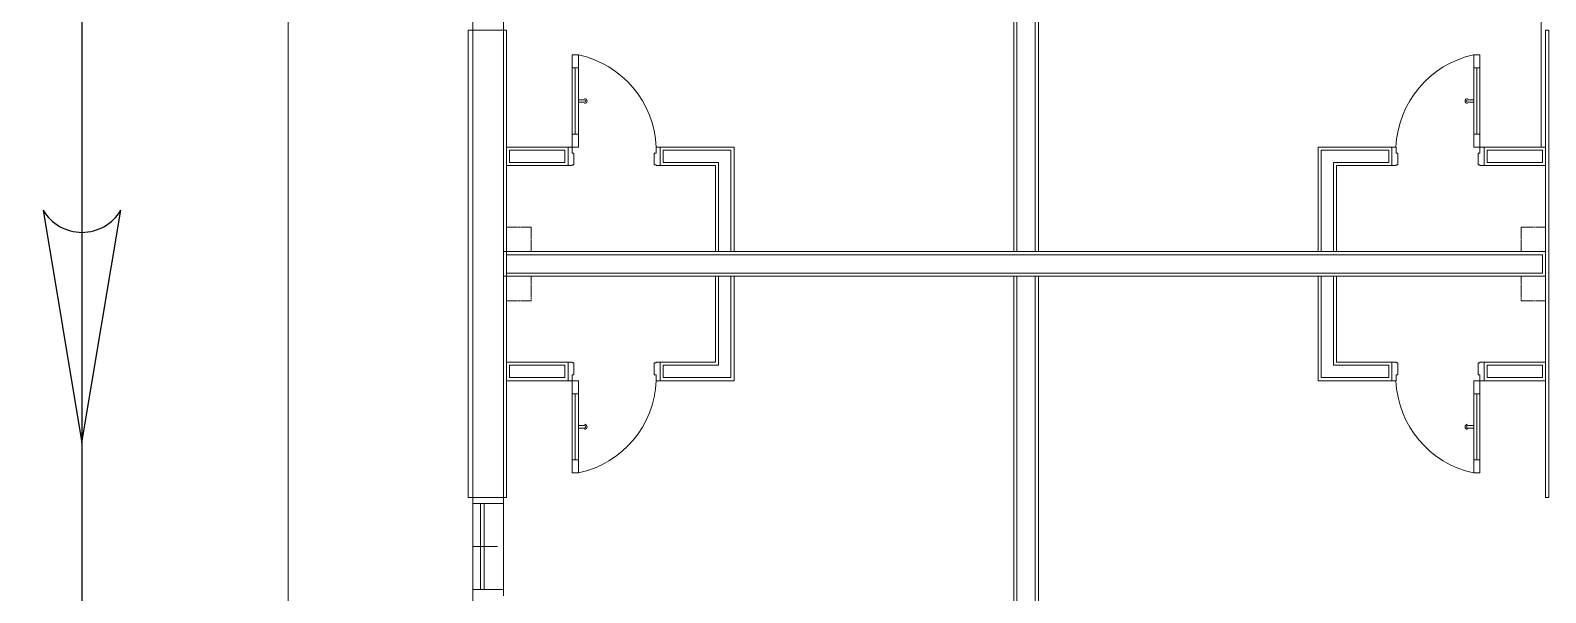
# Model space of a CAD drawing. Header units: metres. Extents: x 6917732 to 8046551, y 3602874 to 4094271.
# Drawn here: x 7247567 to 7259890, y 3867776 to 3872351 of the extents above; entities that cross this region are included whole.
import ezdxf

# ---------------------------------------------------------------- set-up
doc = ezdxf.new("R2010")
doc.units = ezdxf.units.M
doc.header["$LTSCALE"] = 0.5
doc.header["$MEASUREMENT"] = 0
for name, pattern in [('03000 - Plant Layout 1$0$CENTER2', [1.125, 0.75, -0.125, 0.125, -0.125]), ('GRF$0$DASHED2', [0.375, 0.25, -0.125]), ('HIDDEN2', [4.7625, 3.175, -1.5875])]:
    doc.linetypes.add(name, pattern=pattern)
for name, color, linetype, lineweight in [('AN-leg', 50, 'CONTINUOUS', 20), ('CI-PED-FOOTPATH', 44, 'CONTINUOUS', 0), ('GRF$0$AR-G-FURN (0.18)-Loose furniture', 40, 'CONTINUOUS', 9), ('GRF$0$AR-P-WLI (0.25)-Internal Lining', 7, 'CONTINUOUS', 35), ('GRF$0$AR-P-WLX (0.25)-External wall', 3, 'CONTINUOUS', 35), ('Sewer Line', 4, 'CONTINUOUS', 25)]:
    doc.layers.add(name, color=color, linetype=linetype, lineweight=lineweight)
for name, color, linetype in [('CI-CEN', 1, '03000 - Plant Layout 1$0$CENTER2'), ('GRF$0$AR-P-FRM (0.2)-Door', 20, 'CONTINUOUS'), ('GRF$0$AR-P-FRM (0.2)-window', 20, 'CONTINUOUS'), ('RD-TXT', 7, 'CONTINUOUS')]:
    doc.layers.add(name, color=color, linetype=linetype)
doc.layers.get('CI-CEN').off()

# ---------------------------------------------------------------- blocks, each defined once
blk = doc.blocks.new('flow direction')
at = {"layer": 'Sewer Line'}
for p, q in [((40, 70.2), (-380.3, 0)), ((-380.3, 0), (40, -70.2))]:
    blk.add_line(p, q, dxfattribs=at)
blk.add_arc((81.6, 0), 81.6, 120.66, 239.34, dxfattribs=at)
blk = doc.blocks.new('fghg')
at = {"layer": 'GRF$0$AR-G-FURN (0.18)-Loose furniture', "color": 15, "linetype": 'GRF$0$DASHED2', "lineweight": 0, "ltscale": 50, "elevation": 0}
for points in [[(10725, 3850), (10925, 3850), (10925, 4050), (10725, 4050)], [(11325, 3850), (11125, 3850), (11125, 4050), (11325, 4050)], [(10725, -4200), (10925, -4200), (10925, -4400), (10725, -4400)], [(11325, -4200), (11125, -4200), (11125, -4400), (11325, -4400)]]:
    blk.add_lwpolyline(points, close=True, dxfattribs=at)
at = {"layer": 'GRF$0$AR-P-FRM (0.2)-Door', "color": 15, "lineweight": 0}
for p, q in [((9431, 3516, 0), (9325, 3516, 0)), ((9325, 3516, 0), (9325, 3465, 0)), ((9431, 3465, 0), (9325, 3465, 0)), ((9969, 3516, 0), (9431, 3516, 0)), ((9431, 3465, 0), (9431, 3516, 0)), ((9431, 3491, 0), (9969, 3491, 0)), ((9969, 3465, 0), (9431, 3465, 0)), ((9969, 3465, 0), (9969, 3516, 0)), ((9969, 3516, 0), (10075, 3516, 0)), ((10075, 3465, 0), (9969, 3465, 0)), ((10075, 3550, 0), (10225, 3550, 0)), ((10075, 3516, 0), (10075, 3550, 0)), ((10123, 3516, 0), (10075, 3516, 0)), ((10075, 3516, 0), (10075, 3465, 0)), ((10123, 3502, 0), (10123, 3516, 0)), ((10219, 3502, 0), (10123, 3502, 0)), ((10225, 3516, 0), (10219, 3516, 0)), ((10219, 3516, 0), (10219, 3502, 0)), ((10225, 3550, 0), (10225, 3516, 0)), ((11975, 3550, 0), (11825, 3550, 0)), ((11825, 3550, 0), (11825, 3516, 0)), ((11825, 3516, 0), (11831, 3516, 0)), ((11831, 3516, 0), (11831, 3502, 0)), ((11831, 3502, 0), (11927, 3502, 0)), ((11927, 3502, 0), (11927, 3516, 0)), ((11927, 3516, 0), (11975, 3516, 0)), ((11975, 3516, 0), (11975, 3550, 0)), ((11975, 3516, 0), (11975, 3465, 0)), ((12081, 3516, 0), (11975, 3516, 0)), ((11975, 3465, 0), (12081, 3465, 0)), ((12081, 3516, 0), (12619, 3516, 0)), ((12081, 3465, 0), (12081, 3516, 0)), ((12619, 3491, 0), (12081, 3491, 0)), ((12081, 3465, 0), (12619, 3465, 0)), ((12619, 3516, 0), (12725, 3516, 0)), ((12619, 3465, 0), (12619, 3516, 0)), ((12619, 3465, 0), (12725, 3465, 0)), ((12725, 3516, 0), (12725, 3465, 0)), ((9431, -3815, 0), (9325, -3815, 0)), ((9325, -3866, 0), (9325, -3815, 0)), ((9969, -3815, 0), (9431, -3815, 0)), ((9431, -3815, 0), (9431, -3866, 0)), ((9969, -3815, 0), (9969, -3866, 0)), ((10075, -3815, 0), (9969, -3815, 0)), ((10075, -3866, 0), (10075, -3815, 0)), ((11975, -3815, 0), (12081, -3815, 0)), ((11975, -3866, 0), (11975, -3815, 0)), ((12081, -3815, 0), (12619, -3815, 0)), ((12081, -3815, 0), (12081, -3866, 0)), ((12619, -3815, 0), (12725, -3815, 0)), ((12619, -3815, 0), (12619, -3866, 0)), ((12725, -3866, 0), (12725, -3815, 0)), ((9431, -3866, 0), (9325, -3866, 0)), ((9431, -3841, 0), (9969, -3841, 0)), ((9969, -3866, 0), (9431, -3866, 0)), ((9969, -3866, 0), (10075, -3866, 0)), ((10123, -3866, 0), (10075, -3866, 0)), ((10075, -3866, 0), (10075, -3900, 0)), ((10075, -3900, 0), (10225, -3900, 0)), ((10219, -3852, 0), (10123, -3852, 0)), ((10123, -3852, 0), (10123, -3866, 0)), ((10219, -3866, 0), (10219, -3852, 0)), ((10225, -3866, 0), (10219, -3866, 0)), ((10225, -3900, 0), (10225, -3866, 0)), ((11825, -3900, 0), (11825, -3866, 0)), ((11825, -3866, 0), (11831, -3866, 0)), ((11975, -3900, 0), (11825, -3900, 0)), ((11831, -3866, 0), (11831, -3852, 0)), ((11831, -3852, 0), (11927, -3852, 0)), ((11927, -3852, 0), (11927, -3866, 0)), ((11927, -3866, 0), (11975, -3866, 0)), ((11975, -3866, 0), (11975, -3900, 0)), ((12081, -3866, 0), (11975, -3866, 0)), ((12619, -3841, 0), (12081, -3841, 0)), ((12081, -3866, 0), (12619, -3866, 0)), ((12619, -3866, 0), (12725, -3866, 0))]:
    blk.add_line(p, q, dxfattribs=at)
at = {"layer": 'GRF$0$AR-P-FRM (0.2)-Door', "color": 15, "lineweight": 0, "elevation": 0}
for points in [[(9690, 3465), (9690, 3415)], [(9710, 3465), (9710, 3415)], [(12340, 3465), (12340, 3415)], [(12360, 3465), (12360, 3415)], [(9690, -3815), (9690, -3765)], [(9710, -3815), (9710, -3765)], [(12340, -3815), (12340, -3765)], [(12360, -3815), (12360, -3765)]]:
    blk.add_lwpolyline(points, dxfattribs=at)
for points in [[(10075, 2800), (10225, 2800), (10225, 2834), (10219, 2834), (10219, 2848), (10123, 2848), (10123, 2834), (10075, 2834)], [(11975, 2800), (11825, 2800), (11825, 2834), (11831, 2834), (11831, 2848), (11927, 2848), (11927, 2834), (11975, 2834)], [(10075, -3150), (10225, -3150), (10225, -3184), (10219, -3184), (10219, -3198), (10123, -3198), (10123, -3184), (10075, -3184)], [(11975, -3150), (11825, -3150), (11825, -3184), (11831, -3184), (11831, -3198), (11927, -3198), (11927, -3184), (11975, -3184)]]:
    blk.add_lwpolyline(points, close=True, dxfattribs=at)
at = {"layer": 'GRF$0$AR-P-FRM (0.2)-Door', "color": 15, "lineweight": 0}
for centre, radius, start, end in [((10108, 3634, 0), 802, 192.2351, 267.6169), ((11942, 3634, 0), 802, 272.3831, 347.7649), ((9700, 3415, 0), 20, 180, 0), ((9700, 3415, 0), 10, 180, 0), ((12350, 3415, 0), 20, 180, 0), ((12350, 3415, 0), 10, 180, 0), ((10108, -3984, 0), 802, 92.3831, 167.7649), ((11942, -3984, 0), 802, 12.2351, 87.6169), ((9700, -3765, 0), 20, 0, 180), ((9700, -3765, 0), 10, 0, 180), ((12350, -3765, 0), 20, 0, 180), ((12350, -3765, 0), 10, 0, 180)]:
    blk.add_arc(centre, radius, start, end, dxfattribs=at)
at = {"layer": 'GRF$0$AR-P-FRM (0.2)-window', "color": 15, "lineweight": 0}
for p, q in [((8325, 4325, 0), (9125, 4325, 0)), ((8375, 4325, 0), (8375, 4075, 0)), ((8725, 4122, 0), (8725, 4325, 0)), ((9075, 4325, 0), (9075, 4075, 0)), ((9125, 4325, 0), (9125, 4075, 0)), ((12925, 4325, 0), (12925, 4075, 0)), ((13725, 4325, 0), (12925, 4325, 0)), ((8375, 4262, 0), (9075, 4262, 0)), ((8375, 4232, 0), (9075, 4232, 0)), ((9075, 4232, 0), (9075, 4262, 0)), ((8325, 4075, 0), (9125, 4075, 0)), ((13725, 4075, 0), (12925, 4075, 0))]:
    blk.add_line(p, q, dxfattribs=at)
at = {"layer": 'GRF$0$AR-P-WLI (0.25)-Internal Lining', "color": 15, "lineweight": 0, "ltscale": 0.25}
for p, q in [((11125, 4075, 0), (10925, 4075, 0)), ((10925, 4075, 0), (10925, -4400, 0)), ((11125, -4400, 0), (11125, 4075, 0)), ((11100, 4050, 0), (10950, 4050, 0)), ((10950, 4050, 0), (10950, -4375, 0)), ((11100, -4375, 0), (11100, 4050, 0)), ((10925, -100, 0), (7250, -100, 0)), ((10925, -250, 0), (10925, -100, 0)), ((11125, -75, 0), (14800, -75, 0)), ((11125, -275, 0), (11125, -75, 0)), ((11125, -100, 0), (14800, -100, 0)), ((11125, -250, 0), (11125, -100, 0)), ((7250, -250, 0), (10925, -250, 0)), ((14800, -250, 0), (11125, -250, 0)), ((14800, -275, 0), (11125, -275, 0)), ((10075, -3150, 0), (10075, -2550, 0)), ((10075, -2550, 0), (10925, -2550, 0)), ((10100, -3125, 0), (10100, -2575, 0)), ((10100, -2575, 0), (10925, -2575, 0)), ((10925, -2550, 0), (10925, -2700, 0)), ((10925, -2575, 0), (10925, -2675, 0)), ((11975, -2550, 0), (11125, -2550, 0)), ((11125, -2550, 0), (11125, -2700, 0)), ((11950, -2575, 0), (11125, -2575, 0)), ((11125, -2575, 0), (11125, -2675, 0)), ((11950, -3125, 0), (11950, -2575, 0)), ((11975, -3150, 0), (11975, -2550, 0)), ((10200, -2675, 0), (10200, -3125, 0)), ((10925, -2675, 0), (10200, -2675, 0)), ((10225, -2700, 0), (10225, -3150, 0)), ((10925, -2700, 0), (10225, -2700, 0)), ((11125, -2675, 0), (11850, -2675, 0)), ((11125, -2700, 0), (11825, -2700, 0)), ((11825, -2700, 0), (11825, -3150, 0)), ((11850, -2675, 0), (11850, -3125, 0)), ((10225, -3150, 0), (10075, -3150, 0)), ((10200, -3125, 0), (10100, -3125, 0)), ((11825, -3150, 0), (11975, -3150, 0)), ((11850, -3125, 0), (11950, -3125, 0)), ((10075, -4400, 0), (10075, -3900, 0)), ((10075, -3900, 0), (10225, -3900, 0)), ((10100, -4375, 0), (10100, -3925, 0)), ((10100, -3925, 0), (10200, -3925, 0)), ((10200, -3925, 0), (10200, -4375, 0)), ((10225, -3900, 0), (10225, -4400, 0)), ((11825, -3900, 0), (11825, -4400, 0)), ((11975, -3900, 0), (11825, -3900, 0)), ((11850, -3925, 0), (11850, -4375, 0)), ((11950, -3925, 0), (11850, -3925, 0)), ((11950, -4375, 0), (11950, -3925, 0)), ((11975, -4400, 0), (11975, -3900, 0)), ((10225, -4400, 0), (10075, -4400, 0)), ((10200, -4375, 0), (10100, -4375, 0)), ((10925, -4400, 0), (11125, -4400, 0)), ((10950, -4375, 0), (11100, -4375, 0)), ((11825, -4400, 0), (11975, -4400, 0)), ((11850, -4375, 0), (11950, -4375, 0))]:
    blk.add_line(p, q, dxfattribs=at)
at = {"layer": 'GRF$0$AR-P-WLI (0.25)-Internal Lining', "color": 15, "lineweight": 0}
for p, q in [((10075, 3550, 0), (10075, 4050, 0)), ((10075, 4050, 0), (10225, 4050, 0)), ((10100, 3575, 0), (10100, 4025, 0)), ((10100, 4025, 0), (10200, 4025, 0)), ((10200, 4025, 0), (10200, 3575, 0)), ((10225, 4050, 0), (10225, 3550, 0)), ((11825, 4050, 0), (11825, 3550, 0)), ((11975, 4050, 0), (11825, 4050, 0)), ((11850, 4025, 0), (11850, 3575, 0)), ((11950, 4025, 0), (11850, 4025, 0)), ((11950, 3575, 0), (11950, 4025, 0)), ((11975, 3550, 0), (11975, 4050, 0)), ((10200, 3575, 0), (10100, 3575, 0)), ((11850, 3575, 0), (11950, 3575, 0)), ((10225, 3550, 0), (10075, 3550, 0)), ((11825, 3550, 0), (11975, 3550, 0)), ((10075, 2800, 0), (10225, 2800, 0)), ((10075, 2200, 0), (10075, 2800, 0)), ((10100, 2775, 0), (10200, 2775, 0)), ((10100, 2225, 0), (10100, 2775, 0)), ((10200, 2775, 0), (10200, 2325, 0)), ((10225, 2800, 0), (10225, 2350, 0)), ((11975, 2800, 0), (11825, 2800, 0)), ((11825, 2800, 0), (11825, 2350, 0)), ((11950, 2775, 0), (11850, 2775, 0)), ((11850, 2775, 0), (11850, 2325, 0)), ((11950, 2225, 0), (11950, 2775, 0)), ((11975, 2200, 0), (11975, 2800, 0)), ((10225, 2350, 0), (10925, 2350, 0)), ((10925, 2350, 0), (10925, 2200, 0)), ((11825, 2350, 0), (11125, 2350, 0)), ((11125, 2350, 0), (11125, 2200, 0)), ((10925, 2225, 0), (10100, 2225, 0)), ((10200, 2325, 0), (10925, 2325, 0)), ((10925, 2325, 0), (10925, 2225, 0)), ((11850, 2325, 0), (11125, 2325, 0)), ((11125, 2325, 0), (11125, 2225, 0)), ((11125, 2225, 0), (11950, 2225, 0)), ((10925, 2200, 0), (10075, 2200, 0)), ((11125, 2200, 0), (11975, 2200, 0))]:
    blk.add_line(p, q, dxfattribs=at)
at = {"layer": 'GRF$0$AR-P-WLI (0.25)-Internal Lining', "color": 15, "lineweight": 0, "ltscale": 0.25, "elevation": 0}
blk.add_lwpolyline([(10925, -75), (7250, -75), (7250, -275), (10925, -275)], close=True, dxfattribs=at)
at = {"layer": 'GRF$0$AR-P-WLI (0.25)-Internal Lining', "color": 15, "lineweight": 0, "elevation": 0}
blk.add_lwpolyline([(11975, -4364), (14675, -4364)], dxfattribs=at)
at = {"layer": 'GRF$0$AR-P-WLX (0.25)-External wall', "color": 15, "lineweight": 0, "elevation": 0}
for points in [[(12925, 4363), (9125, 4363), (9125, 4325), (12925, 4325)], [(12925, 4075), (9125, 4075), (9125, 4325), (12925, 4325)], [(9125, 4050), (9125, 4075), (12925, 4075), (12925, 4050)], [(12925, -4400), (9125, -4400), (9125, -4425), (12925, -4425)]]:
    blk.add_lwpolyline(points, close=True, dxfattribs=at)
blk.add_lwpolyline([(9125, 4075), (12925, 4075)], dxfattribs=at)
blk = doc.blocks.new('sdsxdc')
at = {"layer": 'CI-PED-FOOTPATH', "color": 15, "lineweight": 0, "elevation": 33}
blk.add_lwpolyline([(7251165, 3894326), (7260164, 3894326), (7260164, 3859301), (7251165, 3859301)], close=True, dxfattribs=at)
at = {"layer": 'CI-PED-FOOTPATH', "color": 15, "lineweight": 0, "elevation": 33, "flags": 128}
blk.add_lwpolyline([(7249665, 3883877), (7249663, 3850852, -0.414214), (7248663, 3849852), (7235856, 3849852, -0.414214), (7234856, 3850852), (7234858, 3883877, -0.414214), (7235858, 3884877), (7248665, 3884877, -0.414213)], format="xyb", close=True, dxfattribs=at)
blk = doc.blocks.new('A$C65520D9C')
at = {"layer": 'AN-leg', "rotation": 90}
blk.add_blockref('fghg', (-239166, -208140, 0), dxfattribs=at)
at = {"layer": 'CI-CEN', "color": 8, "linetype": 'HIDDEN2', "lineweight": 0, "ltscale": 2000}
blk.add_blockref('sdsxdc', (-7494656, -4067566, -33), dxfattribs=at)
blk = doc.blocks.new('A$C021B369C')
at = {"layer": 'RD-TXT', "color": 2}
blk.add_blockref('A$C65520D9C', (0, 0), dxfattribs=at)

msp = doc.modelspace()

# ---------------------------------------------------------------- linework, layer by layer
at = {"layer": 'Sewer Line'}
msp.add_line((7247987.5, 3889033.9, 32.9), (7247987.6, 3848271.4, -82.5), dxfattribs=at)

# ---------------------------------------------------------------- block references
at = {"layer": 'RD-TXT', "color": 2, "lineweight": -3}
msp.add_blockref('A$C021B369C', (7494655.6, 4067566.2, 32.9), dxfattribs=at)
at = {"layer": 'Sewer Line', "xscale": 4.5, "yscale": 4.5, "zscale": 4.5, "rotation": 89.99999999999999}
msp.add_blockref('flow direction', (7247987.5, 3870707.9, -23.8), dxfattribs=at)

doc.saveas('drawing.dxf')
